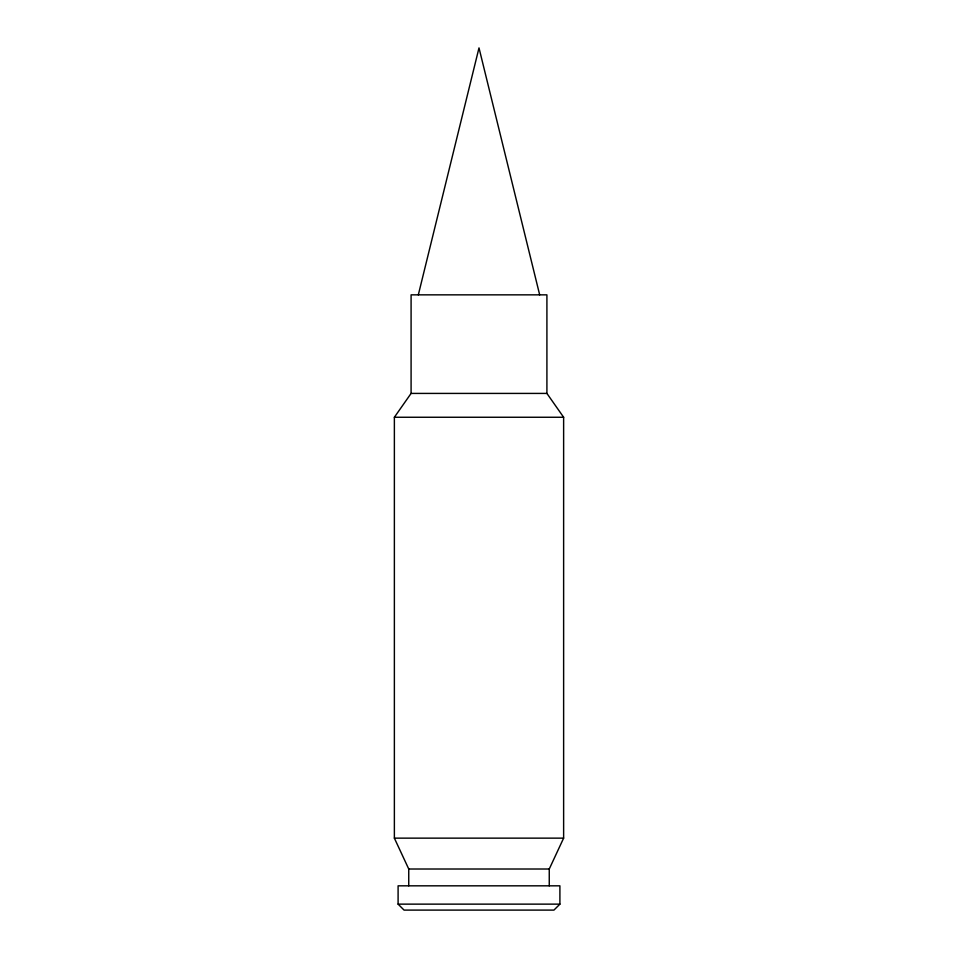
<?xml version="1.0" encoding="UTF-8"?>
<svg xmlns="http://www.w3.org/2000/svg" width="958" height="958" viewBox="0 0 958 958"><rect width="100%" height="100%" fill="white"/><g stroke="black" fill="none" stroke-linecap="round" stroke-linejoin="round"><path stroke-width="1.44" d="M418.323 294.848L479 47.9L539.677 294.848M549.257 885.827L549.257 869.014L563.627 838.142L563.627 417.257L546.91 393.415L546.91 294.848L411.09 294.848L411.09 393.415L394.373 417.257L394.373 838.142L408.743 869.014L408.743 885.827M559.903 904.136L553.94 910.1L404.06 910.1L398.097 904.136L398.097 885.827L559.903 885.827L559.903 904.136L398.097 904.136M411.09 393.415L546.91 393.415M394.373 417.257L563.627 417.257M394.373 838.142L563.627 838.142M408.743 869.014L549.257 869.014"/></g></svg>
